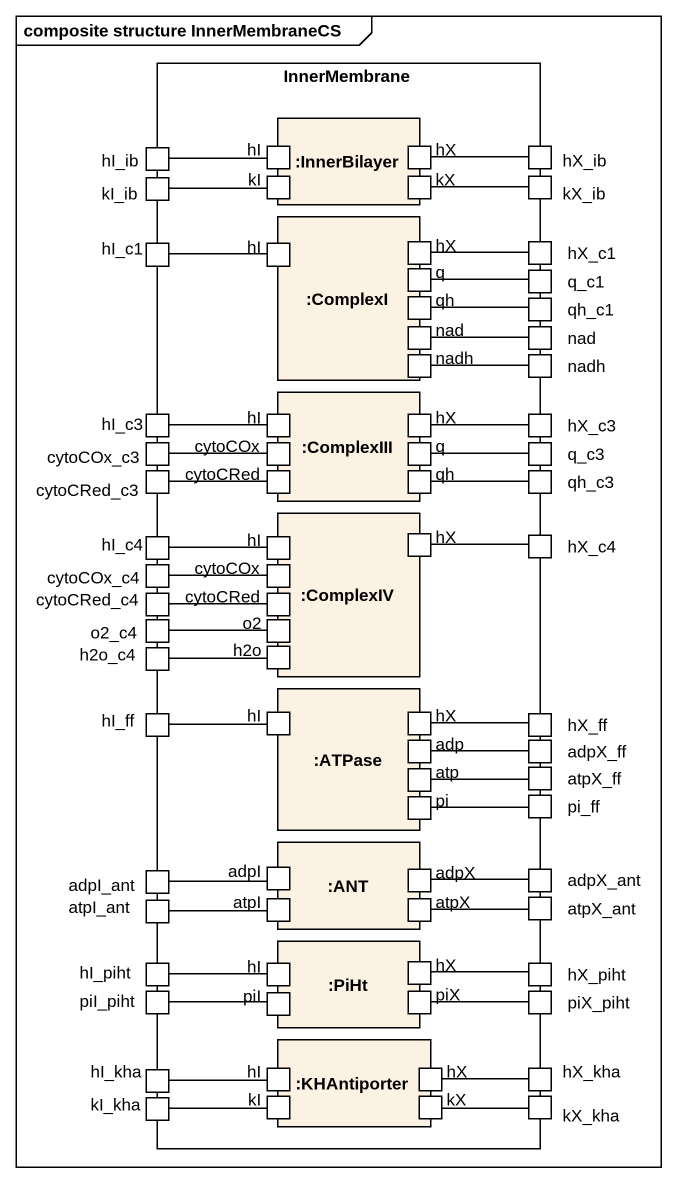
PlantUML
@startuml
mainframe composite structure InnerMembraneCS
rectangle InnerMembrane #FFFFFF {
  port hI_ib
  port kI_ib
  rectangle ":InnerBilayer" as InnerBilayer {
    port hI
    port kI
    port hX
    port kX
  }
  port hX_ib
  port kX_ib
  port hI_c1
  rectangle ":ComplexI" as ComplexI {
    port "hI" as hI_2
    port "hX" as hX_2
    port q
    port qh
    port nad
    port nadh
  }
  port hX_c1
  port q_c1
  port qh_c1
  rectangle ":ComplexIII" as ComplexIII {
    port "hI" as hI_3
    port cytoCOx
    port "hX" as hX_3
    port "q" as q_2
    port cytoCRed
    port "qh" as qh_2
  }
  port "nad" as nad_2
  port "nadh" as nadh_2
  port hI_c3
  port cytoCOx_c3
  port hX_c3
  port q_c3
  port cytoCRed_c3
  port hI_c4
  rectangle ":ComplexIV" as ComplexIV {
    port "hI" as hI_4
    port "hX" as hX_4
    port "cytoCOx" as cytoCOx_2
    port "cytoCRed" as cytoCRed_2
    port o2
    port h2o
  }
  port qh_c3
  port hX_c4
  port cytoCOx_c4
  port cytoCRed_c4
  port o2_c4
  port h2o_c4
  port hI_ff
  rectangle ":ATPase" as ATPase {
    port "hI" as hI_5
    port "hX" as hX_5
    port adp
    port atp
    port pi
  }
  port hX_ff
  port adpX_ff
  port atpX_ff
  port pi_ff
  port adpI_ant
  rectangle ":ANT" as ANT {
    port adpI
    port adpX
    port atpI
    port atpX
  }
  port adpX_ant
  port atpI_ant
  rectangle ":PiHt" as PiHt {
    port "hI" as hI_6
    port piI
    port "hX" as hX_6
    port piX
  }
  port atpX_ant
  port hI_piht
  port piI_piht
  port hX_piht
  port piX_piht
  port hI_kha
  port kI_kha
  rectangle ":KHAntiporter" as KHAntiporter {
    port "hI" as hI_7
    port "kI" as kI_2
    port "hX" as hX_7
    port "kX" as kX_2
  }
  port hX_kha
  port kX_kha
}
hI_ib -right- hI
kI_ib -right- kI
hX -right- hX_ib
kX -right- kX_ib
hI_2 -left- hI_c1
hX_2 -right- hX_c1
q -right- q_c1
qh -right- qh_c1
nad -right- nad_2
nadh -right- nadh_2
hI_c3 -right- hI_3
cytoCOx_c3 -right- cytoCOx
hX_3 -right- hX_c3
q_2 -right- q_c3
cytoCRed_c3 -right- cytoCRed
hI_c4 -right- hI_4
qh_2 -right- qh_c3
hX_4 -right- hX_c4
cytoCOx_c4 -right- cytoCOx_2
cytoCRed_c4 -right- cytoCRed_2
o2_c4 -right- o2
h2o_c4 -right- h2o
hI_ff -right- hI_5
hX_5 -right- hX_ff
adp -right- adpX_ff
atp -right- atpX_ff
pi -right- pi_ff
adpI_ant -right- adpI
adpX -right- adpX_ant
atpI_ant -right- atpI
atpX -right- atpX_ant
hI_piht -right- hI_6
piI_piht -right- piI
hX_6 -right- hX_piht
piX -right- piX_piht
hI_kha -right- hI_7
kI_kha -right- kI_2
hX_7 -right- hX_kha
kX_2 -right- kX_kha
@enduml
